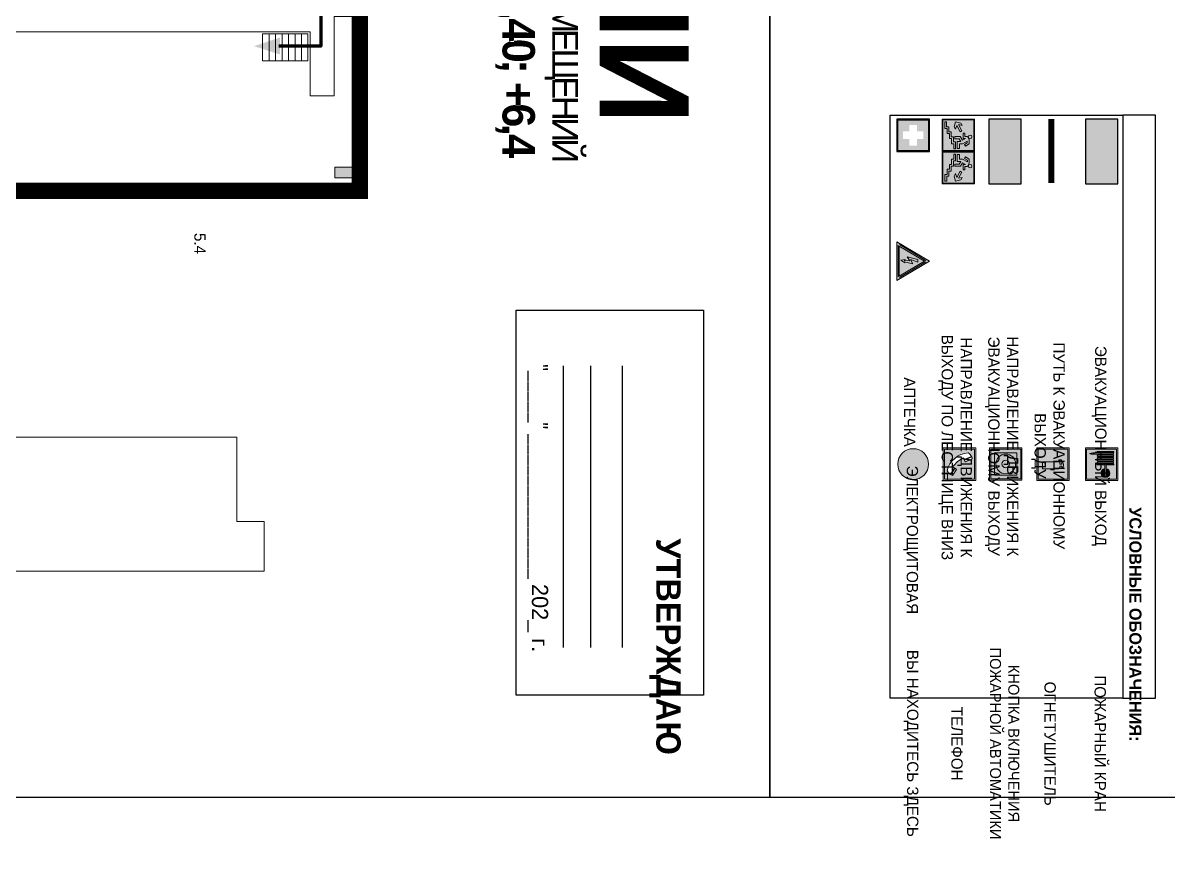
# Model space of a CAD drawing. Header units: millimetres. Extents: x 13810 to 67229, y 12374 to 21950.
# Drawn here: x 31032.9 to 31315.5, y 14535.9 to 14741 of the extents above; entities that cross this region are included whole.
import ezdxf

# ---------------------------------------------------------------- set-up
doc = ezdxf.new("R2010")
doc.units = ezdxf.units.MM
doc.layers.add('План_Штампы', color=7, linetype='Continuous')
doc.styles.add('обычный', font='arial.ttf')

# ---------------------------------------------------------------- blocks, each defined once
blk = doc.blocks.new('A$C3E6D3DDE')
at = {"lineweight": 5}
h = blk.add_hatch(color=40, dxfattribs=at)
h.paths.add_polyline_path([(24.1, 1.45), (16.46, -11.35), (31.74, -11.35)])
h.paths.add_polyline_path([(24.09, -0.46), (30.03, -10.41), (18.14, -10.41)], flags=16)
h.paths.add_polyline_path([(24.54, -3.08), (23.41, -6.02), (25.13, -5.01), (24.33, -8.5), (24.82, -8.27), (23.79, -9.86), (23.4, -8.04), (23.8, -8.43), (24.04, -6.29), (22.39, -7.25), (23.44, -3.08)], flags=0)
h = blk.add_hatch(color=256, dxfattribs=at)
h.paths.add_polyline_path([(24.37, 0.03, 0.567511), (23.82, 0.03), (17.59, -10.4, 0.582454), (17.86, -10.88), (30.32, -10.88, 0.582149), (30.6, -10.4)])
h.paths.add_polyline_path([(24.09, -0.46), (18.14, -10.41), (30.03, -10.41)], flags=16)
h.paths.add_polyline_path([(24.54, -3.08), (23.41, -6.02), (25.13, -5.01), (24.33, -8.5), (24.82, -8.27), (23.79, -9.86), (23.4, -8.04), (23.8, -8.43), (24.04, -6.29), (22.39, -7.25), (23.44, -3.08)], flags=0)
h = blk.add_hatch(color=40, dxfattribs=at)
h.paths.add_polyline_path([(24.09, -0.46), (18.14, -10.41), (30.03, -10.41)])
h.paths.add_polyline_path([(24.82, -8.27), (23.79, -9.86), (23.4, -8.04), (23.8, -8.43), (24.04, -6.29), (22.39, -7.25), (23.44, -3.08), (24.54, -3.08), (23.41, -6.02), (25.13, -5.01), (24.33, -8.5)], flags=16)
at = {"color": 40, "lineweight": 5}
for p, q in [((16.46, -11.35), (24.1, 1.45)), ((24.1, 1.45), (31.74, -11.35))]:
    blk.add_line(p, q, dxfattribs=at)
at = {"lineweight": 5}
for p, q in [((17.59, -10.4), (23.82, 0.03)), ((24.37, 0.03), (30.6, -10.4)), ((18.14, -10.41), (24.09, -0.46)), ((23.44, -3.08), (22.39, -7.25)), ((23.41, -6.02), (24.54, -3.08)), ((24.54, -3.08), (23.44, -3.08)), ((24.09, -0.46), (30.03, -10.41)), ((22.39, -7.25), (24.04, -6.29)), ((23.8, -8.43), (23.4, -8.04)), ((23.4, -8.04), (23.79, -9.86)), ((25.13, -5.01), (23.41, -6.02)), ((23.79, -9.86), (24.82, -8.27)), ((24.04, -6.29), (23.8, -8.43)), ((24.33, -8.5), (25.13, -5.01)), ((24.82, -8.27), (24.33, -8.5)), ((17.86, -10.88), (30.32, -10.88)), ((18.14, -10.41), (30.03, -10.41))]:
    blk.add_line(p, q, dxfattribs=at)
at = {"color": 50, "lineweight": 5}
blk.add_line((31.74, -11.35), (16.46, -11.35), dxfattribs=at)
blk = doc.blocks.new('A$C7B4425F7')
at = {"true_color": 0xffffff}
blk.add_hatch(color=7, dxfattribs=at).paths.add_polyline_path([(0, 0), (-16, 0), (-16, -8), (0, -8)])
h = blk.add_hatch(color=126)
h.paths.add_polyline_path([(-0.2, -0.2), (-15.8, -0.2), (-15.8, -7.8), (-0.2, -7.8)])
h.paths.add_polyline_path([(-11.76, -2.03), (-11.76, -3.66), (-11.17, -3.66, -0.568275), (-11.17, -6.18), (-12.58, -6.18), (-12.58, -2.03)], flags=16)
h.paths.add_polyline_path([(-13.33, -4.12, -0.495768), (-13.59, -6.18), (-15.03, -6.18), (-15.03, -2.03), (-13.59, -2.03, -0.487973)], flags=16)
h.paths.add_polyline_path([(-10.25, -2.03), (-9.48, -2.03), (-9.48, -6.18), (-10.25, -6.18)], flags=16)
h.paths.add_polyline_path([(-13.84, -3.69), (-14.24, -3.69), (-14.24, -3.03), (-13.9, -3.03, -0.692621)], flags=0)
h.paths.add_polyline_path([(-9.15, -2.03), (-8.4, -2.03), (-8.04, -3.07), (-7.68, -2.03), (-6.93, -2.03), (-7.64, -4.1), (-6.93, -6.18), (-7.68, -6.18), (-8.04, -5.14), (-8.4, -6.18), (-9.15, -6.18), (-8.44, -4.1)], flags=16)
h.paths.add_polyline_path([(-11.76, -4.46), (-11.42, -4.46, -0.692621), (-11.36, -5.12), (-11.76, -5.12)], flags=0)
h.paths.add_polyline_path([(-13.9, -5.2), (-14.24, -5.2), (-14.24, -4.55), (-13.84, -4.55, -0.708038)], flags=0)
edge = h.paths.add_edge_path(flags=16)
edge.add_ellipse((-5.51, -4.08), major_axis=(0, 2.05), ratio=0.586184, start_angle=0, end_angle=360)
edge = h.paths.add_edge_path(flags=0)
edge.add_ellipse((-5.51, -4.08), major_axis=(0, 1.14), ratio=0.454828, start_angle=0, end_angle=360)
h.paths.add_polyline_path([(-4.13, -4.96, 0.377264), (-3.48, -4.52, 0.0555), (-3.16, -2.03), (-1.66, -2.03), (-1.66, -4.96), (-0.96, -4.96), (-0.96, -7.01), (-1.75, -7.01), (-1.75, -6.18), (-3.3, -6.18), (-3.3, -7.02), (-4.13, -7.02)], flags=16)
h.paths.add_polyline_path([(-2.73, -2.91), (-2.28, -2.91), (-2.28, -4.96), (-3.05, -4.96, 0.079136)], flags=0)
at = {"color": 126}
blk.add_lwpolyline([(-16, -8), (0, -8), (0, 0), (-16, 0)], close=True, dxfattribs=at)
blk = doc.blocks.new('A$C37112FD5')
at = {"true_color": 0xf5f5ff}
h = blk.add_hatch(color=7, dxfattribs=at)
h.dxf.hatch_style = 1
h.paths.add_polyline_path([(12.8, -7.4), (0, -7.4), (0, -20.2), (12.8, -20.2)])
h.paths.add_polyline_path([(12.29, -7.91), (12.29, -19.69), (0.51, -19.69), (0.51, -7.91)], flags=16)
h.paths.add_polyline_path([(4.98, -9.04, -0.42597), (5.17, -9.22), (5.17, -12.25), (5.17, -15.29, -0.432244), (4.98, -15.47), (4.83, -15.47, -0.42597), (4.64, -15.29), (4.64, -12.25), (4.64, -9.22, -0.432244), (4.83, -9.04)], flags=0)
h.paths.add_polyline_path([(4.28, -9.22), (4.28, -12.25), (4.28, -15.29, -0.432244), (4.09, -15.47), (3.94, -15.47, -0.42597), (3.75, -15.29), (3.75, -12.25), (3.75, -9.22, -0.432244), (3.94, -9.04), (4.09, -9.04, -0.42597)], flags=0)
h.paths.add_polyline_path([(5.72, -9.04), (5.87, -9.04, -0.42597), (6.06, -9.22), (6.06, -12.25), (6.06, -15.29, -0.432244), (5.87, -15.47), (5.72, -15.47, -0.42597), (5.53, -15.29), (5.53, -12.25), (5.53, -9.22, -0.432244)], flags=0)
h.paths.add_polyline_path([(6.42, -8.9), (6.5, -8.9, -0.42597), (6.69, -9.08), (6.69, -12.03), (8.21, -12.03, -15.824349), (8.21, -12.47), (6.69, -12.47), (6.69, -15.42, -0.432244), (6.5, -15.6), (6.42, -15.6)], flags=0)
h.paths.add_polyline_path([(3.39, -9.22), (3.39, -12.25), (3.39, -15.29, -0.432244), (3.2, -15.47), (3.05, -15.47, -0.42597), (2.85, -15.29), (2.85, -12.25), (2.85, -9.22, -0.432244), (3.05, -9.04), (3.2, -9.04, -0.42597)], flags=0)
h.paths.add_polyline_path([(2.5, -9.22), (2.5, -16.71), (1.96, -16.71), (1.96, -9.22, -0.432244), (2.15, -9.04), (2.31, -9.04, -0.42597)], flags=0)
h.paths.add_polyline_path([(1.61, -8.9), (1.61, -15.6), (1.57, -15.6, -0.42597), (1.37, -15.42), (1.37, -12.03), (1.37, -9.09, -0.432244), (1.57, -8.9)], flags=0)
h.paths.add_polyline_path([(9.76, -10.81), (9.76, -12.03), (8.49, -12.03, -0.336371)], flags=0)
h.paths.add_polyline_path([(8.49, -12.47), (9.76, -12.47), (9.76, -13.7, -0.336371)], flags=0)
h.paths.add_polyline_path([(10.11, -10.81, -0.336371), (11.38, -12.03), (10.11, -12.03)], flags=0)
h.paths.add_polyline_path([(10.11, -12.47), (11.38, -12.47, -0.336371), (10.11, -13.7)], flags=0)
h.paths.add_polyline_path([(2.5, -16.84), (2.5, -17.05), (1.97, -17.05), (1.97, -16.84)], flags=0)
h.paths.add_polyline_path([(2.5, -17.24, -0.033778), (2.24, -18.6, -0.033778), (1.97, -17.24)], flags=0)
h = blk.add_hatch(color=242)
h.dxf.hatch_style = 1
h.paths.add_polyline_path([(12.29, -7.91), (0.51, -7.91), (0.51, -19.69), (12.29, -19.69)])
h.paths.add_polyline_path([(6.42, -15.6), (6.42, -8.9), (6.5, -8.9, -0.42597), (6.69, -9.08), (6.69, -12.03), (8.21, -12.03, -15.824349), (8.21, -12.47), (6.69, -12.47), (6.69, -15.42, -0.432244), (6.5, -15.6)], flags=16)
h.paths.add_polyline_path([(5.87, -15.47), (5.72, -15.47, -0.42597), (5.53, -15.29), (5.53, -12.25), (5.53, -9.22, -0.432244), (5.72, -9.04), (5.87, -9.04, -0.42597), (6.06, -9.22), (6.06, -12.25), (6.06, -15.29, -0.432244)], flags=16)
h.paths.add_polyline_path([(4.98, -15.47), (4.83, -15.47, -0.42597), (4.64, -15.29), (4.64, -12.25), (4.64, -9.22, -0.432244), (4.83, -9.04), (4.98, -9.04, -0.42597), (5.17, -9.22), (5.17, -12.25), (5.17, -15.29, -0.432244)], flags=16)
h.paths.add_polyline_path([(4.09, -15.47), (3.94, -15.47, -0.42597), (3.75, -15.29), (3.75, -12.25), (3.75, -9.22, -0.432244), (3.94, -9.04), (4.09, -9.04, -0.42597), (4.28, -9.22), (4.28, -12.25), (4.28, -15.29, -0.432244)], flags=16)
h.paths.add_polyline_path([(3.2, -15.47), (3.05, -15.47, -0.42597), (2.85, -15.29), (2.85, -12.25), (2.85, -9.22, -0.432244), (3.05, -9.04), (3.2, -9.04, -0.42597), (3.39, -9.22), (3.39, -12.25), (3.39, -15.29, -0.432244)], flags=16)
h.paths.add_polyline_path([(2.5, -17.05), (1.97, -17.05), (1.97, -16.84), (2.5, -16.84)], flags=16)
h.paths.add_polyline_path([(2.5, -17.24, -0.033778), (2.24, -18.6, -0.033778), (1.97, -17.24)], flags=16)
h.paths.add_polyline_path([(2.5, -16.71), (1.96, -16.71), (1.96, -9.22, -0.432244), (2.15, -9.04), (2.31, -9.04, -0.42597), (2.5, -9.22)], flags=16)
h.paths.add_polyline_path([(1.61, -15.6), (1.57, -15.6, -0.42597), (1.37, -15.42), (1.37, -12.03), (1.37, -9.09, -0.432244), (1.57, -8.9), (1.61, -8.9)], flags=16)
h.paths.add_polyline_path([(8.49, -12.47), (9.76, -12.47), (9.76, -13.7, -0.336371)], flags=0)
h.paths.add_polyline_path([(10.11, -13.7), (10.11, -12.47), (11.38, -12.47, -0.336371)], flags=0)
h.paths.add_polyline_path([(8.49, -12.03, -0.336371), (9.76, -10.81), (9.76, -12.03)], flags=0)
h.paths.add_polyline_path([(10.11, -12.03), (10.11, -10.81, -0.336371), (11.38, -12.03)], flags=0)
h = blk.add_hatch(color=7, dxfattribs=at)
h.dxf.hatch_style = 1
h.paths.add_polyline_path([(1.61, -8.9), (1.57, -8.9, 0.432244), (1.37, -9.09), (1.37, -12.03), (1.37, -15.42, 0.42597), (1.57, -15.6), (1.61, -15.6)])
h.paths.add_polyline_path([(2.5, -9.22, 0.42597), (2.31, -9.04), (2.15, -9.04, 0.432244), (1.96, -9.22), (1.96, -16.71), (2.5, -16.71)])
h.paths.add_polyline_path([(2.5, -16.84), (1.97, -16.84), (1.97, -17.05), (2.5, -17.05)])
h.paths.add_polyline_path([(2.5, -17.24), (1.97, -17.24, 0.033778), (2.24, -18.6, 0.033778)])
h.paths.add_polyline_path([(3.39, -12.25), (3.39, -9.22, 0.42597), (3.2, -9.04), (3.05, -9.04, 0.432244), (2.85, -9.22), (2.85, -12.25), (2.85, -15.29, 0.42597), (3.05, -15.47), (3.2, -15.47, 0.432244), (3.39, -15.29)])
h.paths.add_polyline_path([(4.28, -12.25), (4.28, -9.22, 0.42597), (4.09, -9.04), (3.94, -9.04, 0.432244), (3.75, -9.22), (3.75, -12.25), (3.75, -15.29, 0.42597), (3.94, -15.47), (4.09, -15.47, 0.432244), (4.28, -15.29)])
h.paths.add_polyline_path([(5.17, -12.25), (5.17, -9.22, 0.42597), (4.98, -9.04), (4.83, -9.04, 0.432244), (4.64, -9.22), (4.64, -12.25), (4.64, -15.29, 0.42597), (4.83, -15.47), (4.98, -15.47, 0.432244), (5.17, -15.29)])
h.paths.add_polyline_path([(6.06, -12.25), (6.06, -9.22, 0.42597), (5.87, -9.04), (5.72, -9.04, 0.432244), (5.53, -9.22), (5.53, -12.25), (5.53, -15.29, 0.42597), (5.72, -15.47), (5.87, -15.47, 0.432244), (6.06, -15.29)])
h.paths.add_polyline_path([(6.69, -12.47), (8.21, -12.47, 15.824349), (8.21, -12.03), (6.69, -12.03), (6.69, -9.08, 0.42597), (6.5, -8.9), (6.42, -8.9), (6.42, -15.6), (6.5, -15.6, 0.432244), (6.69, -15.42)])
h.paths.add_polyline_path([(8.49, -12.47), (9.76, -12.47), (9.76, -13.7, -0.336371)], flags=16)
h.paths.add_polyline_path([(8.49, -12.03, -0.336371), (9.76, -10.81), (9.76, -12.03)], flags=16)
h.paths.add_polyline_path([(10.11, -12.47), (11.38, -12.47, -0.336371), (10.11, -13.7)], flags=16)
h.paths.add_polyline_path([(10.11, -12.03), (10.11, -10.81, -0.336371), (11.38, -12.03)], flags=16)
h = blk.add_hatch(color=242)
h.dxf.hatch_style = 1
h.paths.add_polyline_path([(9.76, -10.81, 0.336371), (8.49, -12.03), (9.76, -12.03)])
h.paths.add_polyline_path([(10.11, -10.81), (10.11, -12.03), (11.38, -12.03, 0.336371)])
h.paths.add_polyline_path([(11.38, -12.47), (10.11, -12.47), (10.11, -13.7, 0.336371)])
h.paths.add_polyline_path([(9.76, -12.47), (8.49, -12.47, 0.336371), (9.76, -13.7)])
at = {"color": 242, "lineweight": 5}
for p, q in [((0, -20.2), (0, -7.4)), ((0, -7.4), (12.8, -7.4)), ((1.57, -8.9), (1.61, -8.9)), ((1.61, -8.9), (1.61, -15.6)), ((2.15, -9.04), (2.31, -9.04)), ((3.05, -9.04), (3.2, -9.04)), ((3.94, -9.04), (4.09, -9.04)), ((4.83, -9.04), (4.98, -9.04)), ((5.72, -9.04), (5.87, -9.04)), ((6.42, -8.9), (6.42, -15.6)), ((6.5, -8.9), (6.42, -8.9)), ((12.8, -20.2), (12.8, -7.4)), ((1.37, -12.03), (1.37, -9.08)), ((1.37, -12.03), (1.37, -15.42)), ((1.96, -16.71), (1.96, -9.22)), ((2.5, -16.71), (2.5, -9.22)), ((2.85, -12.25), (2.85, -9.22)), ((2.85, -12.25), (2.85, -15.29)), ((3.39, -12.25), (3.39, -9.22)), ((3.39, -12.25), (3.39, -15.29)), ((3.75, -12.25), (3.75, -9.22)), ((3.75, -12.25), (3.75, -15.29)), ((4.28, -12.25), (4.28, -9.22)), ((4.28, -12.25), (4.28, -15.29)), ((4.64, -12.25), (4.64, -9.22)), ((4.64, -12.25), (4.64, -15.29)), ((5.17, -12.25), (5.17, -9.22)), ((5.17, -12.25), (5.17, -15.29)), ((5.53, -12.25), (5.53, -9.22)), ((5.53, -12.25), (5.53, -15.29)), ((6.06, -12.25), (6.06, -9.22)), ((6.06, -12.25), (6.06, -15.29)), ((6.69, -12.03), (6.69, -9.08)), ((8.21, -12.03), (6.69, -12.03)), ((8.21, -12.47), (6.69, -12.47)), ((6.69, -12.47), (6.69, -15.42)), ((9.76, -12.03), (8.49, -12.03)), ((9.76, -12.47), (8.49, -12.47)), ((9.76, -10.81), (9.76, -12.03)), ((9.76, -12.47), (9.76, -13.7)), ((10.11, -10.81), (10.11, -12.03)), ((11.38, -12.03), (10.11, -12.03)), ((11.38, -12.47), (10.11, -12.47)), ((10.11, -12.47), (10.11, -13.7)), ((1.57, -15.6), (1.61, -15.6)), ((1.96, -16.71), (2.5, -16.71)), ((1.97, -16.84), (2.5, -16.84)), ((1.97, -17.05), (1.97, -16.84)), ((2.5, -17.05), (1.97, -17.05)), ((1.97, -17.24), (2.5, -17.24)), ((2.5, -16.84), (2.5, -17.05)), ((3.05, -15.47), (3.2, -15.47)), ((3.94, -15.47), (4.09, -15.47)), ((4.83, -15.47), (4.98, -15.47)), ((5.72, -15.47), (5.87, -15.47)), ((6.42, -15.6), (6.5, -15.6)), ((0, -20.2), (12.8, -20.2))]:
    blk.add_line(p, q, dxfattribs=at)
blk.add_lwpolyline([(0.51, -7.91), (12.29, -7.91), (12.29, -19.69), (0.51, -19.69)], close=True, dxfattribs=at)
for centre, radius, start, end in [((1.56, -9.09), 0.182, 87.1027, 180.6071), ((2.15, -9.22), 0.182, 87.1027, 180.6071), ((2.32, -9.22), 0.182, 359.3929, 92.8973), ((3.04, -9.22), 0.182, 87.1027, 180.6071), ((3.21, -9.22), 0.182, 359.3929, 92.8973), ((3.93, -9.22), 0.182, 87.1027, 180.6071), ((4.1, -9.22), 0.182, 359.3929, 92.8973), ((4.82, -9.22), 0.182, 87.1027, 180.6071), ((4.99, -9.22), 0.182, 359.3929, 92.8973), ((5.71, -9.22), 0.182, 87.1027, 180.6071), ((5.88, -9.22), 0.182, 359.3929, 92.8973), ((6.51, -9.09), 0.182, 359.3929, 92.8973), ((9.93, -12.25), 1.74, 187.2319, 172.7681), ((9.93, -12.25), 1.46, 96.9927, 171.3585), ((9.93, -12.25), 1.46, 188.6415, 263.0073), ((9.93, -12.25), 1.46, 8.6415, 83.0073), ((9.93, -12.25), 1.46, 276.9927, 351.3585), ((1.56, -15.42), 0.182, 179.3929, 272.8973), ((12.17, -15.98), 10.27, 187.041, 194.7793), ((-7.7, -15.98), 10.27, 345.2207, 352.959), ((3.04, -15.29), 0.182, 179.3929, 272.8973), ((3.21, -15.29), 0.182, 267.1027, 0.6071), ((3.93, -15.29), 0.182, 179.3929, 272.8973), ((4.1, -15.29), 0.182, 267.1027, 0.6071), ((4.82, -15.29), 0.182, 179.3929, 272.8973), ((4.99, -15.29), 0.182, 267.1027, 0.6071), ((5.71, -15.29), 0.182, 179.3929, 272.8973), ((5.88, -15.29), 0.182, 267.1027, 0.6071), ((6.51, -15.42), 0.182, 267.1027, 0.6071)]:
    blk.add_arc(centre, radius, start, end, dxfattribs=at)
blk = doc.blocks.new('A$C18900ED3')
h = blk.add_hatch(color=126)
h.paths.add_polyline_path([(-0.18, -0.18), (-7.02, -0.18), (-7.02, -7.02), (-0.18, -7.02)])
h.paths.add_polyline_path([(-5.89, -4.46), (-5.89, -2.77), (-4.46, -2.77), (-4.46, -1.31), (-2.77, -1.31), (-2.77, -2.77), (-1.33, -2.77), (-1.33, -4.46), (-2.77, -4.46), (-2.77, -5.89), (-4.46, -5.89), (-4.46, -4.46)], flags=16)
at = {"color": 126}
for p, q in [((-7.2, 0), (-7.2, -7.2)), ((0, 0), (-7.2, 0)), ((0, -7.2), (0, 0)), ((-7.02, -7.02), (-7.02, -0.18)), ((-7.02, -0.18), (-0.18, -0.18)), ((-0.18, -0.18), (-0.18, -7.02)), ((-7.2, -7.2), (0, -7.2)), ((-0.18, -7.02), (-7.02, -7.02))]:
    blk.add_line(p, q, dxfattribs=at)
blk = doc.blocks.new('A$C7B8C2D5B')
at = {"lineweight": 0}
h = blk.add_hatch(color=5, dxfattribs=at)
h.dxf.hatch_style = 1
h.paths.add_polyline_path([(1.4, -3.02, 1), (-2.11, -3.02, 1)])
at = {"color": 5, "lineweight": 0}
blk.add_circle((-0.36, -3.02), 1.75, dxfattribs=at)
blk = doc.blocks.new('A$C456E1F9C')
at = {"lineweight": 5}
h = blk.add_hatch(color=242, dxfattribs=at)
h.paths.add_polyline_path([(0.51, -1.47), (0.51, -13.26), (12.29, -13.26), (12.29, -1.47)])
h.paths.add_polyline_path([(5.42, -4.95, -0.254479), (4.78, -5.4), (3.52, -2.53, -0.209735), (4.23, -2.4)], flags=16)
h.paths.add_polyline_path([(8.53, -8.6), (10.87, -10.17), (10.54, -10.76), (8.03, -9.13, -0.192251)], flags=16)
h.paths.add_polyline_path([(4.61, -5.49, 0.005518), (3.87, -5.72, 0.128647), (7.49, -10.01, 0.00809), (7.83, -9.33), (10.47, -10.97, -0.16736), (8.99, -12.25, -0.327862), (1.95, -3.95, -0.166952), (3.36, -2.62)], flags=16)
at = {"color": 242, "lineweight": 5}
for p, q in [((0, -13.77), (0, -0.97)), ((12.8, -0.97), (0, -0.97)), ((4.61, -5.49), (3.36, -2.62)), ((3.52, -2.53), (4.78, -5.4)), ((4.23, -2.4), (5.42, -4.95)), ((12.8, -13.77), (12.8, -0.97)), ((10.81, -10.12), (8.53, -8.6)), ((7.83, -9.33), (10.47, -10.97)), ((8.03, -9.13), (10.54, -10.76)), ((10.54, -10.76), (10.8, -10.3)), ((10.8, -10.3), (10.81, -10.12)), ((0, -13.77), (12.8, -13.77))]:
    blk.add_line(p, q, dxfattribs=at)
blk.add_lwpolyline([(0.51, -1.47), (12.29, -1.47), (12.29, -13.26), (0.51, -13.26)], close=True, dxfattribs=at)
for centre, radius, start, end in [((4.59, -5.34), 2.99, 114.2845, 152.1974), ((11.12, -3.31), 9.19, 183.9915, 256.6009), ((4.02, -3.27), 0.891, 76.3284, 123.7092), ((14.98, -39.1), 35.17, 107.1487, 108.4135), ((13.86, -0.94), 11.08, 205.5536, 234.8762), ((4.68, -4.59), 0.824, 276.9621, 334.0723), ((8.94, -9.5), 0.989, 114.4092, 157.9388), ((-13.31, 0.8), 23.44, 332.5487, 334.4027), ((7.87, -9.46), 3, 291.9291, 329.9329)]:
    blk.add_arc(centre, radius, start, end, dxfattribs=at)
blk = doc.blocks.new('вниз 3')
at = {"lineweight": 0, "true_color": 0xffffff}
h = blk.add_hatch(color=7, dxfattribs=at)
h.dxf.hatch_style = 1
h.paths.add_polyline_path([(40997.5, -4475.69), (40997.25, -4475.28), (40995.76, -4476.15), (40995.97, -4475.23), (40995.39, -4475.56), (40995.05, -4476.83), (40996.33, -4477.17), (40996.91, -4476.83), (40996, -4476.55)], flags=0)
h.paths.add_polyline_path([(40999.81, -4473.95), (41000.22, -4473.95), (41000.64, -4474.67), (41001.03, -4474.43), (41000.46, -4473.49), (41000.42, -4473.49), (40999.43, -4473.49), (40998.68, -4473.92), (40998.68, -4474.57), (40997.88, -4474.57), (40997.88, -4475), (40999.14, -4475), (40999.14, -4474.43), (40999.14, -4474.38), (40999.59, -4475.15), (40998.72, -4475.67), (40998.72, -4477.06), (40999.24, -4477.06), (40999.24, -4475.96), (40999.95, -4475.56), (40999.95, -4476.43), (41001.61, -4476.43), (41001.61, -4475.88), (41000.47, -4475.88), (41000.47, -4475.12)], flags=0)
h.paths.add_polyline_path([(40999.2, -4473.24, 1), (40998.35, -4473.24, 1)], flags=0)
h.paths.add_polyline_path([(41000.46, -4477.26), (41001.69, -4477.26), (41001.69, -4476.84), (41000.03, -4476.84), (41000.03, -4477.39), (40998.78, -4477.39), (40998.78, -4477.95), (40997.53, -4477.95), (40997.53, -4478.5), (40996.29, -4478.5), (40996.29, -4479.06), (40995.05, -4479.06), (40995.05, -4479.48), (40995.29, -4479.48), (40996.72, -4479.48), (40996.72, -4478.92), (40997.97, -4478.92), (40997.97, -4478.36), (40999.2, -4478.36), (40999.2, -4477.81), (41000.46, -4477.81)], flags=0)
h.paths.add_polyline_path([(41002.37, -4472.17), (40994.37, -4472.17), (40994.37, -4480.17), (41002.37, -4480.17)])
h.paths.add_polyline_path([(41002.16, -4479.96), (40994.57, -4479.96), (40994.57, -4472.37), (41002.16, -4472.37)], flags=16)
h.paths.add_polyline_path([(41001.61, -4475.88), (41001.61, -4476.43), (40999.95, -4476.43), (40999.95, -4475.56), (40999.24, -4475.96), (40999.24, -4477.06), (40998.72, -4477.06), (40998.72, -4475.67), (40999.59, -4475.15), (40999.14, -4474.38), (40999.14, -4474.43), (40999.14, -4475), (40997.88, -4475), (40997.88, -4474.57), (40998.68, -4474.57), (40998.68, -4473.92), (40999.43, -4473.49), (41000.42, -4473.49), (41000.46, -4473.49), (41001.03, -4474.43), (41000.64, -4474.67), (41000.22, -4473.95), (40999.81, -4473.95), (41000.47, -4475.12), (41000.47, -4475.88)], flags=0)
h.paths.add_polyline_path([(41001.69, -4476.84), (41001.69, -4477.26), (41000.46, -4477.26), (41000.46, -4477.81), (40999.2, -4477.81), (40999.2, -4478.36), (40997.97, -4478.36), (40997.97, -4478.92), (40996.72, -4478.92), (40996.72, -4479.48), (40995.05, -4479.48), (40995.05, -4479.06), (40996.29, -4479.06), (40996.29, -4478.5), (40997.53, -4478.5), (40997.53, -4477.95), (40998.78, -4477.95), (40998.78, -4477.39), (41000.03, -4477.39), (41000.03, -4476.84)], flags=0)
h.paths.add_polyline_path([(40998.35, -4473.24, -1), (40999.2, -4473.24, -1)], flags=0)
h.paths.add_polyline_path([(40997.5, -4475.69), (40996, -4476.55), (40996.91, -4476.83), (40996.33, -4477.17), (40995.05, -4476.83), (40995.39, -4475.56), (40995.97, -4475.23), (40995.76, -4476.15), (40997.25, -4475.28)], flags=0)
at = {"lineweight": 0}
h = blk.add_hatch(color=126, dxfattribs=at)
h.dxf.hatch_style = 1
h.paths.add_polyline_path([(41002.16, -4472.37), (40994.57, -4472.37), (40994.57, -4479.96), (41002.16, -4479.96)])
h.paths.add_polyline_path([(40995.97, -4475.23), (40995.76, -4476.15), (40997.25, -4475.28), (40997.5, -4475.69), (40996, -4476.55), (40996.91, -4476.83), (40996.33, -4477.17), (40995.05, -4476.83), (40995.39, -4475.56)], flags=16)
h.paths.add_polyline_path([(40997.88, -4474.57), (40998.68, -4474.57), (40998.68, -4473.92), (40999.43, -4473.49), (41000.42, -4473.49), (41000.46, -4473.49), (41001.03, -4474.43), (41000.64, -4474.67), (41000.22, -4473.95), (40999.81, -4473.95), (41000.47, -4475.12), (41000.47, -4475.88), (41001.61, -4475.88), (41001.61, -4476.43), (40999.95, -4476.43), (40999.95, -4475.56), (40999.24, -4475.96), (40999.24, -4477.06), (40998.72, -4477.06), (40998.72, -4475.67), (40999.59, -4475.15), (40999.14, -4474.38), (40999.14, -4474.43), (40999.14, -4475), (40997.88, -4475)], flags=16)
h.paths.add_polyline_path([(40998.35, -4473.24, -1), (40999.2, -4473.24, -1)], flags=16)
h.paths.add_polyline_path([(40997.53, -4477.95), (40998.78, -4477.95), (40998.78, -4477.39), (41000.03, -4477.39), (41000.03, -4476.84), (41001.69, -4476.84), (41001.69, -4477.26), (41000.46, -4477.26), (41000.46, -4477.81), (40999.2, -4477.81), (40999.2, -4478.36), (40997.97, -4478.36), (40997.97, -4478.92), (40996.72, -4478.92), (40996.72, -4479.48), (40995.05, -4479.48), (40995.05, -4479.06), (40996.29, -4479.06), (40996.29, -4478.5), (40997.53, -4478.5)], flags=16)
at = {"lineweight": 0, "true_color": 0xffffff}
h = blk.add_hatch(color=7, dxfattribs=at)
h.dxf.hatch_style = 1
h.paths.add_polyline_path([(40999.2, -4473.24, 1), (40998.35, -4473.24, 1)])
h.paths.add_polyline_path([(40999.81, -4473.95), (41000.22, -4473.95), (41000.64, -4474.67), (41001.03, -4474.43), (41000.46, -4473.49), (41000.42, -4473.49), (40999.43, -4473.49), (40998.68, -4473.92), (40998.68, -4474.57), (40997.88, -4474.57), (40997.88, -4475), (40999.14, -4475), (40999.14, -4474.43), (40999.14, -4474.38), (40999.59, -4475.15), (40998.72, -4475.67), (40998.72, -4477.06), (40999.24, -4477.06), (40999.24, -4475.96), (40999.95, -4475.56), (40999.95, -4476.43), (41001.61, -4476.43), (41001.61, -4475.88), (41000.47, -4475.88), (41000.47, -4475.12)])
h.paths.add_polyline_path([(40999.2, -4477.81), (41000.46, -4477.81), (41000.46, -4477.26), (41001.69, -4477.26), (41001.69, -4476.84), (41000.03, -4476.84), (41000.03, -4477.39), (40998.78, -4477.39), (40998.78, -4477.95), (40997.53, -4477.95), (40997.53, -4478.5), (40996.29, -4478.5), (40996.29, -4479.06), (40995.05, -4479.06), (40995.05, -4479.48), (40995.29, -4479.48), (40996.72, -4479.48), (40996.72, -4478.92), (40997.97, -4478.92), (40997.97, -4478.36), (40999.2, -4478.36)])
h.paths.add_polyline_path([(40997.5, -4475.69), (40997.25, -4475.28), (40995.76, -4476.15), (40995.97, -4475.23), (40995.39, -4475.56), (40995.05, -4476.83), (40996.33, -4477.17), (40996.91, -4476.83), (40996, -4476.55)])
at = {"color": 126, "lineweight": 0}
for points in [[(40994.37, -4472.17), (41002.37, -4472.17), (41002.37, -4480.17), (40994.37, -4480.17)], [(40994.57, -4472.37), (41002.16, -4472.37), (41002.16, -4479.96), (40994.57, -4479.96)]]:
    blk.add_lwpolyline(points, close=True, dxfattribs=at)
for points in [[(40995.05, -4476.83), (40995.39, -4475.56), (40995.97, -4475.23), (40995.76, -4476.15), (40997.25, -4475.28), (40997.5, -4475.69), (40996, -4476.55), (40996.91, -4476.83), (40996.33, -4477.17), (40995.05, -4476.83)], [(40999.14, -4474.43), (40999.14, -4475), (40997.88, -4475), (40997.88, -4474.57), (40998.68, -4474.57), (40998.68, -4473.92), (40999.43, -4473.49), (41000.42, -4473.49), (41000.46, -4473.49), (41001.03, -4474.43), (41000.64, -4474.67), (41000.22, -4473.95), (40999.81, -4473.95), (41000.47, -4475.12), (41000.47, -4475.88), (41001.61, -4475.88), (41001.61, -4476.43), (40999.95, -4476.43), (40999.95, -4475.56), (40999.24, -4475.96), (40999.24, -4477.06), (40998.72, -4477.06), (40998.72, -4475.67), (40999.59, -4475.15), (40999.14, -4474.38), (40999.14, -4474.43)], [(40995.29, -4479.48), (40995.05, -4479.48), (40995.05, -4479.06), (40996.29, -4479.06), (40996.29, -4478.5), (40997.53, -4478.5), (40997.53, -4477.95), (40998.78, -4477.95), (40998.78, -4477.39), (41000.03, -4477.39), (41000.03, -4476.84), (41001.69, -4476.84), (41001.69, -4477.26), (41000.46, -4477.26), (41000.46, -4477.81), (40999.2, -4477.81), (40999.2, -4478.36), (40997.97, -4478.36), (40997.97, -4478.92), (40996.72, -4478.92), (40996.72, -4479.48), (40995.05, -4479.48)]]:
    blk.add_lwpolyline(points, dxfattribs=at)
blk.add_circle((40998.77, -4473.24), 0.426, dxfattribs=at)
blk = doc.blocks.new('вниз')
at = {"lineweight": 0, "true_color": 0xffffff}
h = blk.add_hatch(color=7, dxfattribs=at)
h.dxf.hatch_style = 1
h.paths.add_polyline_path([(40994.51, -4472.22), (40986.51, -4472.22), (40986.51, -4480.22), (40994.51, -4480.22)])
h.paths.add_polyline_path([(40994.31, -4472.42), (40994.31, -4480.01), (40986.71, -4480.01), (40986.71, -4472.42)], flags=16)
h.paths.add_polyline_path([(40988.43, -4473.53), (40989.43, -4473.53), (40990.19, -4473.96), (40990.19, -4474.6), (40991, -4474.6), (40991, -4475.06), (40989.73, -4475.06), (40989.73, -4474.46), (40989.3, -4475.18), (40990.17, -4475.7), (40990.17, -4477.11), (40989.63, -4477.11), (40989.63, -4476.01), (40988.94, -4475.59), (40988.94, -4476.46), (40988.94, -4476.46), (40987.47, -4476.46), (40987.26, -4476.46), (40987.26, -4475.92), (40988.4, -4475.92), (40988.4, -4475.2), (40989.1, -4473.99), (40988.66, -4473.99), (40988.24, -4474.7), (40987.86, -4474.47), (40988.41, -4473.56)], flags=0)
h.paths.add_polyline_path([(40990.55, -4473.29, -1), (40989.69, -4473.29, -1)], flags=0)
h.paths.add_polyline_path([(40988.85, -4476.89), (40988.85, -4477.43), (40990.1, -4477.43), (40990.1, -4477.99), (40991.34, -4477.99), (40991.34, -4478.54), (40992.59, -4478.54), (40992.59, -4479.09), (40993.83, -4479.09), (40993.83, -4479.52), (40992.17, -4479.52), (40992.17, -4478.97), (40990.91, -4478.97), (40990.91, -4478.41), (40989.68, -4478.41), (40989.68, -4477.86), (40988.43, -4477.86), (40988.43, -4477.31), (40987.6, -4477.31), (40987.18, -4477.31), (40987.18, -4476.89)], flags=0)
h.paths.add_polyline_path([(40991.61, -4475.33), (40993.12, -4476.2), (40992.9, -4475.27), (40993.48, -4475.6), (40993.83, -4476.88), (40992.56, -4477.22), (40991.97, -4476.88), (40992.9, -4476.61), (40991.38, -4475.74), (40991.58, -4475.39)], flags=0)
h.paths.add_polyline_path([(40990.19, -4473.96), (40989.43, -4473.53), (40988.43, -4473.53), (40988.41, -4473.56), (40987.86, -4474.47), (40988.24, -4474.7), (40988.66, -4473.99), (40989.1, -4473.99), (40988.4, -4475.2), (40988.4, -4475.92), (40987.26, -4475.92), (40987.26, -4476.46), (40987.47, -4476.46), (40988.94, -4476.46), (40988.94, -4476.27), (40988.94, -4475.59), (40989.63, -4476.01), (40989.63, -4477.11), (40990.17, -4477.11), (40990.17, -4475.7), (40989.3, -4475.18), (40989.73, -4474.46), (40989.73, -4475.06), (40991, -4475.06), (40991, -4474.6), (40990.19, -4474.6)], flags=0)
h.paths.add_polyline_path([(40990.55, -4473.29, 1), (40989.69, -4473.29, 1)], flags=0)
h.paths.add_polyline_path([(40991.61, -4475.33), (40991.58, -4475.39), (40991.38, -4475.74), (40992.9, -4476.61), (40991.97, -4476.88), (40992.56, -4477.22), (40993.83, -4476.88), (40993.48, -4475.6), (40992.9, -4475.27), (40993.12, -4476.2)], flags=0)
h.paths.add_polyline_path([(40990.1, -4477.43), (40988.85, -4477.43), (40988.85, -4476.89), (40987.18, -4476.89), (40987.18, -4477.31), (40987.6, -4477.31), (40988.43, -4477.31), (40988.43, -4477.86), (40989.68, -4477.86), (40989.68, -4478.41), (40990.91, -4478.41), (40990.91, -4478.97), (40992.17, -4478.97), (40992.17, -4479.52), (40993.83, -4479.52), (40993.83, -4479.09), (40992.59, -4479.09), (40992.59, -4478.54), (40991.34, -4478.54), (40991.34, -4477.99), (40990.1, -4477.99)], flags=0)
at = {"lineweight": 0}
h = blk.add_hatch(color=126, dxfattribs=at)
h.dxf.hatch_style = 1
h.paths.add_polyline_path([(40994.31, -4472.42), (40986.71, -4472.42), (40986.71, -4480.01), (40994.31, -4480.01)])
h.paths.add_polyline_path([(40988.43, -4473.53), (40989.43, -4473.53), (40990.19, -4473.96), (40990.19, -4474.6), (40991, -4474.6), (40991, -4475.06), (40989.73, -4475.06), (40989.73, -4474.46), (40989.3, -4475.18), (40990.17, -4475.7), (40990.17, -4477.11), (40989.63, -4477.11), (40989.63, -4476.01), (40988.94, -4475.59), (40988.94, -4476.46), (40988.94, -4476.46), (40987.47, -4476.46), (40987.26, -4476.46), (40987.26, -4475.92), (40988.4, -4475.92), (40988.4, -4475.2), (40989.1, -4473.99), (40988.66, -4473.99), (40988.24, -4474.7), (40987.86, -4474.47), (40988.41, -4473.56)], flags=16)
h.paths.add_polyline_path([(40990.55, -4473.29, -1), (40989.69, -4473.29, -1)], flags=16)
h.paths.add_polyline_path([(40988.85, -4476.89), (40988.85, -4477.43), (40990.1, -4477.43), (40990.1, -4477.99), (40991.34, -4477.99), (40991.34, -4478.54), (40992.59, -4478.54), (40992.59, -4479.09), (40993.83, -4479.09), (40993.83, -4479.52), (40992.17, -4479.52), (40992.17, -4478.97), (40990.91, -4478.97), (40990.91, -4478.41), (40989.68, -4478.41), (40989.68, -4477.86), (40988.43, -4477.86), (40988.43, -4477.31), (40987.6, -4477.31), (40987.18, -4477.31), (40987.18, -4476.89)], flags=16)
h.paths.add_polyline_path([(40991.61, -4475.33), (40993.12, -4476.2), (40992.9, -4475.27), (40993.48, -4475.6), (40993.83, -4476.88), (40992.56, -4477.22), (40991.97, -4476.88), (40992.9, -4476.61), (40991.38, -4475.74), (40991.58, -4475.39)], flags=16)
at = {"lineweight": 0, "true_color": 0xffffff}
h = blk.add_hatch(color=7, dxfattribs=at)
h.dxf.hatch_style = 1
h.paths.add_polyline_path([(40989.73, -4474.46), (40989.73, -4475.06), (40991, -4475.06), (40991, -4474.6), (40990.19, -4474.6), (40990.19, -4473.96), (40989.43, -4473.53), (40988.43, -4473.53), (40988.41, -4473.56), (40987.86, -4474.47), (40988.24, -4474.7), (40988.66, -4473.99), (40989.1, -4473.99), (40988.4, -4475.2), (40988.4, -4475.92), (40987.26, -4475.92), (40987.26, -4476.46), (40987.47, -4476.46), (40988.94, -4476.46), (40988.94, -4475.59), (40989.63, -4476.01), (40989.63, -4477.11), (40990.17, -4477.11), (40990.17, -4475.7), (40989.3, -4475.18)])
h.paths.add_polyline_path([(40989.69, -4473.29, 1), (40990.55, -4473.29, 1)])
h.paths.add_polyline_path([(40991.61, -4475.33), (40991.58, -4475.39), (40991.38, -4475.74), (40992.9, -4476.61), (40991.97, -4476.88), (40992.56, -4477.22), (40993.83, -4476.88), (40993.48, -4475.6), (40992.9, -4475.27), (40993.12, -4476.2)])
h.paths.add_polyline_path([(40990.1, -4477.43), (40988.85, -4477.43), (40988.85, -4476.89), (40987.18, -4476.89), (40987.18, -4477.31), (40987.6, -4477.31), (40988.43, -4477.31), (40988.43, -4477.86), (40989.68, -4477.86), (40989.68, -4478.41), (40990.91, -4478.41), (40990.91, -4478.97), (40992.17, -4478.97), (40992.17, -4479.52), (40993.83, -4479.52), (40993.83, -4479.09), (40992.59, -4479.09), (40992.59, -4478.54), (40991.34, -4478.54), (40991.34, -4477.99), (40990.1, -4477.99)])
at = {"color": 126, "lineweight": 0}
for points in [[(40986.51, -4472.22), (40994.51, -4472.22), (40994.51, -4480.22), (40986.51, -4480.22)], [(40986.71, -4472.42), (40994.31, -4472.42), (40994.31, -4480.01), (40986.71, -4480.01)]]:
    blk.add_lwpolyline(points, close=True, dxfattribs=at)
for points in [[(40987.47, -4476.46), (40987.26, -4476.46), (40987.26, -4475.92), (40988.4, -4475.92), (40988.4, -4475.2), (40989.1, -4473.99), (40988.66, -4473.99), (40988.24, -4474.7), (40987.86, -4474.47), (40988.41, -4473.56), (40988.43, -4473.53), (40989.43, -4473.53), (40990.19, -4473.96), (40990.19, -4474.6), (40991, -4474.6), (40991, -4475.06), (40989.73, -4475.06), (40989.73, -4474.46), (40989.3, -4475.18), (40990.17, -4475.7), (40990.17, -4477.11), (40989.63, -4477.11), (40989.63, -4476.01), (40988.94, -4475.59), (40988.94, -4476.46)], [(40991.58, -4475.39), (40991.38, -4475.74), (40992.9, -4476.61), (40991.97, -4476.88), (40992.56, -4477.22), (40993.83, -4476.88), (40993.48, -4475.6), (40992.9, -4475.27), (40993.12, -4476.2), (40991.61, -4475.33), (40991.58, -4475.39)], [(40987.6, -4477.31), (40987.18, -4477.31), (40987.18, -4476.89), (40988.85, -4476.89), (40988.85, -4477.43), (40990.1, -4477.43), (40990.1, -4477.99), (40991.34, -4477.99), (40991.34, -4478.54), (40992.59, -4478.54), (40992.59, -4479.09), (40993.83, -4479.09), (40993.83, -4479.52), (40992.17, -4479.52), (40992.17, -4478.97), (40990.91, -4478.97), (40990.91, -4478.41), (40989.68, -4478.41), (40989.68, -4477.86), (40988.43, -4477.86), (40988.43, -4477.31), (40987.6, -4477.31)], [(40987.47, -4476.46), (40988.94, -4476.46), (40988.94, -4476.27)]]:
    blk.add_lwpolyline(points, dxfattribs=at)
blk.add_circle((40990.12, -4473.29), 0.432, dxfattribs=at)
blk = doc.blocks.new('A$C54414219')
at = {"true_color": 0xffffff}
h = blk.add_hatch(color=7, dxfattribs=at)
h.paths.add_polyline_path([(2.39, -9.45), (2.39, -18.3), (11.23, -18.3), (11.23, -9.45)], flags=0)
h.paths.add_polyline_path([(10.71, -13.87, -1), (2.92, -13.87, -1)], flags=0)
h.paths.add_polyline_path([(8.3, -13.87, -1), (5.33, -13.87, -1)], flags=0)
h.paths.add_polyline_path([(0.41, -7.47), (0.41, -20.27), (13.21, -20.27), (13.21, -7.47)])
h.paths.add_polyline_path([(0.92, -19.77), (12.71, -19.77), (12.71, -7.98), (0.92, -7.98)], flags=16)
h.paths.add_polyline_path([(11.23, -9.45), (11.23, -18.3), (2.39, -18.3), (2.39, -9.45)], flags=0)
at = {"lineweight": 5}
h = blk.add_hatch(color=242, dxfattribs=at)
h.paths.add_polyline_path([(12.71, -7.98), (0.92, -7.98), (0.92, -19.77), (12.71, -19.77)])
h.paths.add_polyline_path([(11.23, -18.3), (2.39, -18.3), (2.39, -9.45), (11.23, -9.45)], flags=16)
h.paths.add_polyline_path([(10.71, -13.87, -1), (2.92, -13.87, -1)], flags=0)
h.paths.add_polyline_path([(8.3, -13.87, -1), (5.33, -13.87, -1)], flags=0)
at = {"true_color": 0xffffff}
h = blk.add_hatch(color=7, dxfattribs=at)
h.paths.add_polyline_path([(2.39, -9.45), (2.39, -18.3), (11.23, -18.3), (11.23, -9.45)])
h.paths.add_polyline_path([(10.71, -13.87, -1), (2.92, -13.87, -1)], flags=16)
h.paths.add_polyline_path([(8.3, -13.87, -1), (5.33, -13.87, -1)], flags=0)
at = {"lineweight": 5}
h = blk.add_hatch(color=242, dxfattribs=at)
h.paths.add_polyline_path([(2.92, -13.87, 1), (10.71, -13.87, 1)])
h.paths.add_polyline_path([(8.3, -13.87, -1), (5.33, -13.87, -1)], flags=16)
at = {"color": 242, "lineweight": 5}
for p, q in [((0.41, -20.27), (0.41, -7.47)), ((0.41, -7.47), (13.21, -7.47)), ((0.41, -7.47), (13.21, -7.47)), ((13.21, -20.27), (13.21, -7.47)), ((0.41, -20.27), (13.21, -20.27))]:
    blk.add_line(p, q, dxfattribs=at)
for points in [[(0.92, -7.98), (12.71, -7.98), (12.71, -19.77), (0.92, -19.77)], [(2.39, -9.45), (11.23, -9.45), (11.23, -18.3), (2.39, -18.3)]]:
    blk.add_lwpolyline(points, close=True, dxfattribs=at)
for radius in [3.89, 1.49]:
    blk.add_circle((6.81, -13.87), radius, dxfattribs=at)
blk = doc.blocks.new('A$C32E8229D')
at = {"true_color": 0xffffff}
blk.add_hatch(color=7, dxfattribs=at).paths.add_polyline_path([(0, 0), (0, -8), (16, -8), (16, 0)])
h = blk.add_hatch(color=126)
h.paths.add_polyline_path([(0.2, -0.2), (15.8, -0.2), (15.8, -7.8), (0.2, -7.8)])
h.paths.add_polyline_path([(13.49, -2.05), (12.08, -2.05), (11.37, -2.63, 0.162397), (11.29, -2.84), (11.29, -3.63), (10.35, -3.63), (10.35, -4.05), (11.68, -4.05), (11.68, -3.48), (12.26, -4.28), (11.29, -5.1), (11.29, -6.78), (11.85, -6.78), (11.85, -5.44), (12.8, -4.64), (12.8, -5.94), (14.46, -5.94), (14.46, -5.39), (13.45, -5.39), (13.45, -3.97), (12.46, -2.59), (13.15, -2.59), (13.69, -3.34), (14.18, -3)], flags=16)
h.paths.add_polyline_path([(10.74, -1.82, 1), (11.8, -1.82, 1)], flags=16)
h.paths.add_polyline_path([(9.39, -3.59), (5.99, -3.59), (6.56, -3.03), (5.91, -3.03), (5.1, -3.83), (5.91, -4.64), (6.56, -4.64), (5.99, -4.09), (9.39, -4.09)], flags=16)
h.paths.add_polyline_path([(4.29, -1.08), (1.72, -1.08), (1.72, -6.6), (4.29, -6.6)], flags=16)
at = {"color": 126}
blk.add_lwpolyline([(16, -8), (0, -8), (0, 0), (16, 0)], close=True, dxfattribs=at)
blk = doc.blocks.new('A$C3AD82952')
at = {"true_color": 0xf5f5ff}
h = blk.add_hatch(color=7, dxfattribs=at)
h.dxf.hatch_style = 1
h.paths.add_polyline_path([(8.21, 8.73, 0.414214), (7.89, 9.05), (7.22, 9.05), (7.22, 9.92), (7.59, 9.92, 1), (7.57, 10.36), (7.22, 10.36), (7.22, 10.6), (6.43, 10.6), (6.43, 10.36), (6.01, 10.36), (4.74, 9.59), (4.74, 8.69), (4.98, 8.73), (4.98, 9.26), (6.12, 9.91), (6.43, 9.91), (6.43, 9.05), (5.76, 9.05, 0.414214), (5.44, 8.73), (5.44, 2.2), (8.21, 2.2)], flags=0)
h.paths.add_polyline_path([(12.8, 12.8), (0, 12.8), (0, 0), (12.8, 0)])
h.paths.add_polyline_path([(0.51, 12.29), (12.29, 12.29), (12.29, 0.51), (0.51, 0.51)], flags=16)
h.paths.add_polyline_path([(4.74, 9.59), (6.01, 10.36), (6.43, 10.36), (6.43, 10.6), (7.22, 10.6), (7.22, 10.36), (7.59, 10.36, -0.94586), (7.59, 9.92), (7.22, 9.92), (7.22, 9.05), (7.89, 9.05, -0.414214), (8.21, 8.73), (8.21, 2.2), (5.44, 2.2), (5.44, 8.73, -0.414214), (5.76, 9.05), (6.43, 9.05), (6.43, 9.91), (6.12, 9.91), (4.98, 9.26), (4.98, 8.73), (4.74, 8.69)], flags=0)
h = blk.add_hatch(color=242)
h.dxf.hatch_style = 1
h.paths.add_polyline_path([(12.29, 12.29), (0.51, 12.29), (0.51, 0.51), (12.29, 0.51)])
h.paths.add_polyline_path([(4.74, 8.69), (4.74, 9.59), (6.01, 10.36), (6.43, 10.36), (6.43, 10.6), (7.22, 10.6), (7.22, 10.36), (7.59, 10.36, -0.94586), (7.59, 9.92), (7.22, 9.92), (7.22, 9.05), (7.89, 9.05, -0.414214), (8.21, 8.73), (8.21, 2.2), (5.44, 2.2), (5.44, 8.73, -0.414214), (5.76, 9.05), (6.43, 9.05), (6.43, 9.91), (6.12, 9.91), (4.98, 9.26), (4.98, 8.73)], flags=16)
h = blk.add_hatch(color=7, dxfattribs=at)
h.dxf.hatch_style = 1
h.paths.add_polyline_path([(8.21, 8.73, 0.414214), (7.89, 9.05), (7.22, 9.05), (7.22, 9.92), (7.59, 9.92, 1), (7.57, 10.36), (7.22, 10.36), (7.22, 10.6), (6.43, 10.6), (6.43, 10.36), (6.01, 10.36), (4.74, 9.59), (4.74, 8.69), (4.98, 8.73), (4.98, 9.26), (6.12, 9.91), (6.43, 9.91), (6.43, 9.05), (5.76, 9.05, 0.414214), (5.44, 8.73), (5.44, 2.2), (8.21, 2.2)])
at = {"color": 242, "lineweight": 5}
for p, q in [((0, 0), (0, 12.8)), ((0, 12.8), (12.8, 12.8)), ((6.01, 10.36), (4.74, 9.59)), ((4.74, 9.59), (4.74, 8.69)), ((4.98, 9.26), (6.12, 9.91)), ((4.98, 8.73), (4.98, 9.26)), ((5.76, 9.05), (6.43, 9.05)), ((6.01, 10.36), (6.43, 10.36)), ((6.12, 9.91), (6.43, 9.91)), ((7.22, 10.6), (6.43, 10.6)), ((6.43, 10.6), (6.43, 10.36)), ((6.43, 9.91), (6.43, 9.05)), ((7.22, 10.36), (7.22, 10.6)), ((7.59, 10.36), (7.22, 10.36)), ((7.22, 9.05), (7.22, 9.92)), ((7.59, 9.92), (7.22, 9.92)), ((7.89, 9.05), (7.22, 9.05)), ((12.8, 0), (12.8, 12.8)), ((4.74, 8.69), (4.98, 8.73)), ((5.44, 2.2), (5.44, 8.73)), ((8.21, 2.2), (8.21, 8.73)), ((0, 0), (12.8, 0)), ((5.44, 2.2), (8.21, 2.2))]:
    blk.add_line(p, q, dxfattribs=at)
blk.add_lwpolyline([(0.51, 12.29), (12.29, 12.29), (12.29, 0.51), (0.51, 0.51)], close=True, dxfattribs=at)
for centre, radius, start, end in [((5.76, 8.73), 0.32, 90, 180), ((7.58, 10.14), 0.223, 273.1875, 86.8125), ((7.89, 8.73), 0.32, 0, 90)]:
    blk.add_arc(centre, radius, start, end, dxfattribs=at)

msp = doc.modelspace()

# ---------------------------------------------------------------- hatches: boundary and pattern name
at = {"lineweight": 0}
h = msp.add_hatch(color=256, dxfattribs=at)
h.dxf.hatch_style = 1
h.paths.add_polyline_path([(31109.84, 14705.35), (31109.84, 14702.75), (31115.23, 14702.75), (31115.23, 14705.35)])

# ---------------------------------------------------------------- linework, layer by layer
at = {"color": 126, "true_color": 0x008754}
for points in [[(31217.22, 15149.86), (31217.22, 14549.86), (30817.22, 14549.86), (30817.22, 15149.86)], [(31617.22, 15149.86), (31617.22, 14549.86), (31217.22, 14549.86), (31217.22, 15149.86)]]:
    msp.add_lwpolyline(points, close=True, dxfattribs=at)
at = {"lineweight": 100, "const_width": 4}
msp.add_lwpolyline([(31116.06, 14752.67), (31116.06, 14699.52), (30939.27, 14699.52), (30939.27, 15082.99), (31116.06, 15082.99), (31116.06, 14752.67)], dxfattribs=at)
at = {"lineweight": 0}
for points in [[(31115.75, 14742.57), (31109.67, 14742.57), (31109.67, 14723), (31103.8, 14723), (31103.8, 14738.74), (31023.14, 14738.74), (31023.14, 15038.82), (31116.03, 15038.82)], [(31085.67, 14617.96), (31092.43, 14617.96), (31092.43, 14605.68), (30981.11, 14605.68), (30981.11, 14638.74), (31085.67, 14638.74), (31085.67, 14617.96)]]:
    msp.add_lwpolyline(points, dxfattribs=at)
at = {"color": 126, "lineweight": 100, "true_color": 0x008754}
msp.add_lwpolyline([(31106.41, 14753.25), (31106.41, 14735.27), (31096.01, 14735.27)], dxfattribs=at)
at = {"lineweight": 0}
for points in [[(31093.65, 14731.62), (31093.65, 14738.29), (31092.05, 14738.29), (31092.05, 14731.62)], [(31095.24, 14731.62), (31095.24, 14738.29), (31093.65, 14738.29), (31093.65, 14731.62)], [(31096.84, 14731.62), (31096.84, 14738.29), (31095.24, 14738.29), (31095.24, 14731.62)], [(31098.44, 14731.62), (31098.44, 14738.29), (31096.84, 14738.29), (31096.84, 14731.62)], [(31100.04, 14731.62), (31100.04, 14738.29), (31098.44, 14738.29), (31098.44, 14731.62)], [(31101.64, 14731.62), (31101.64, 14738.29), (31100.04, 14738.29), (31100.04, 14731.62)], [(31103.24, 14731.62), (31103.24, 14738.29), (31101.64, 14738.29), (31101.64, 14731.62)], [(31109.84, 14702.75), (31109.84, 14705.35), (31115.23, 14705.35), (31115.23, 14702.75)]]:
    msp.add_lwpolyline(points, close=True, dxfattribs=at)
for points in [[(31304.33, 14718.18), (31304.33, 14574.41), (31246.93, 14574.41), (31246.93, 14718.18)], [(31304.33, 14718.18), (31304.33, 14574.41), (31312.38, 14574.41), (31312.38, 14718.18)], [(31200.8, 14670.14), (31200.8, 14575.14), (31154.59, 14575.14), (31154.59, 14670.14)]]:
    msp.add_lwpolyline(points, close=True)
at = {"color": 126, "lineweight": 80, "true_color": 0x008754, "const_width": 1.5}
msp.add_lwpolyline([(31286.69, 14701.46), (31286.69, 14717.25)], dxfattribs=at)
for points in [[(31166.2, 14656.39), (31166.2, 14586.86)], [(31172.99, 14656.39), (31172.99, 14586.86)], [(31180.75, 14656.39), (31180.75, 14586.86)]]:
    msp.add_lwpolyline(points)
at = {"color": 126, "lineweight": 0, "true_color": 0x008754}
msp.add_lwpolyline([(31017.22, 14549.86), (31617.22, 14549.86), (31617.22, 14154.86), (31017.22, 14154.86)], close=True, dxfattribs=at)
at = {"layer": 'План_Штампы', "color": 126, "true_color": 0x008754}
msp.add_solid([(31096.37, 14737.38), (31096.37, 14733.16), (31089.91, 14735.24)], dxfattribs=at)

# ---------------------------------------------------------------- block references
at = {"rotation": 270}
for name, p, xscale, yscale, zscale in [('A$C18900ED3', (31256.57, 14709.25), 1.111111111007631, 1.111111111007631, 1.111111111007631), ('A$C3E6D3DDE', (31255.66, 14697.27), 0.625, 0.625, 0.625), ('A$C7B8C2D5B', (31259.15, 14631.34), 2.177419353276491, 2.177419353276491, 2.177419353276491), ('A$C456E1F9C', (31268.61, 14636.11), 0.625, 0.625, 0.625), ('A$C54414219', (31284.09, 14636.42), 0.625, 0.625, 0.625), ('A$C3AD82952', (31283.07, 14636.11), 0.625, 0.625, 0.625), ('A$C37112FD5', (31307.68, 14636.11), 0.6249984004534781, 0.6249984004534781, 0.6249984004534781)]:
    msp.add_blockref(name, p, dxfattribs=dict(at, xscale=xscale, yscale=yscale, zscale=zscale))
at = {"color": 126, "true_color": 0x008754, "rotation": 270}
for name, p in [('вниз 3', (35739.88, 55711.63)), ('вниз', (35739.93, 55695.76))]:
    msp.add_blockref(name, p, dxfattribs=at)
at = {"layer": 'План_Штампы', "color": 126, "true_color": 0x008754, "xscale": -1, "rotation": 270}
msp.add_blockref('A$C32E8229D', (31279.22, 14701.25), dxfattribs=at)
at = {"layer": 'План_Штампы', "rotation": 270}
msp.add_blockref('A$C7B4425F7', (31303.06, 14701.25), dxfattribs=at)

# ---------------------------------------------------------------- texts
at = {"lineweight": 0, "rotation": 270, "style": 'обычный'}
for s, insert, char_height, width, attachment_point in [('{\\fProxima Nova Rg|b1|i0|c204|p2;ПЛАН ЭВАКУАЦИИ}', (31197.21, 14993.22), 22, 493.8901, 1), ('\\pi-8.4,l8.4,t8.4;{\\fProxima Nova Rg|b0|i0|c0|p2;5.4\\H1.1667x; }', (31076.58, 14686.55), 2.8, 126.6484, 5), ('\\pi-8.4,l8.4,t8.4;{\\fProxima Nova Rg|b0|i0|c204|p2;НАПРАВЛЕНИЕ ДВИЖЕНИЯ К \\PВЫХОДУ ПО ЛЕСТНИЦЕ ВНИЗ}', (31262.92, 14636.24), 2.8, 126.6484, 5), ('\\pi-8.4,l8.4,t8.4;{\\fProxima Nova Rg|b0|i0|c204|p2;НАПРАВЛЕНИЕ ДВИЖЕНИЯ К \\PЭВАКУАЦИОННОМУ ВЫХОДУ}', (31274.41, 14636.53), 2.8, 126.6484, 5), ('\\pi-8.4,l8.4,t8.4;{\\fProxima Nova Rg|b0|i0|c204|p2;ПУТЬ К ЭВАКУАЦИОННОМУ \\PВЫХОДУ }', (31285.85, 14636.62), 2.8, 126.6484, 5), ('\\pi-8.4,l8.4,t8.4;{\\fProxima Nova Rg|b0|i0|c204|p2;ЭВАКУАЦИОННЫЙ ВЫХОД\\H1.6404x; }', (31298.46, 14636.63), 2.8, 126.6484, 5), ('{\\fArial Narrow|b0|i0|c204|p34;"_____" ______________ \\fProxima Nova Rg|b0|i0|c204|p2;202_ г. }', (31159.92, 14621.24), 4, 78.6503, 5), ('\\pi-8.4,l8.4,t8.4;{\\fProxima Nova Rg|b0|i0|c204|p2;АПТЕЧКА\\H1.1667x; }', (31251.7, 14644.97), 2.8, 126.6484, 5), ('\\pi-8.4,l8.4,t8.4;{\\fProxima Nova Rg|b0|i0|c204|p2;ЭЛЕКТРОЩИТОВАЯ\\H1.1997x; }', (31251.97, 14613.44), 2.8, 126.6484, 5), ('{\\fProxima Nova Rg|b1|i0|c204|p2;УСЛОВНЫЕ ОБОЗНАЧЕНИЯ:\\H1.1997x; }', (31307.39, 14592.6), 3, 175.1736, 5), ('\\pi-18,l18,t18;{\\fProxima Nova Rg|b1|i0|c204|p2;УТВЕРЖДАЮ\\H1.1997x; }', (31191.33, 14587.1), 6, 126.6484, 5), ('\\pi-8.4,l8.4,t8.4;{\\fProxima Nova Rg|b0|i0|c204|p2;ВЫ НАХОДИТЕСЬ ЗДЕСЬ\\H1.1997x; }', (31252.05, 14563.23), 2.8, 126.6484, 5), ('\\pi-8.1,l8.1,t8.1;{\\fProxima Nova Rg|b0|i0|c204|p2;КНОПКА ВКЛЮЧЕНИЯ\\PПОЖАРНОЙ АВТОМАТИКИ}', (31275.12, 14563.2), 2.7, 126.6484, 5), ('\\pi-8.4,l8.4,t8.4;{\\fProxima Nova Rg|b0|i0|c204|p2;ОГНЕТУШИТЕЛЬ\\H1.1997x; }', (31286.34, 14563.15), 2.8, 126.6484, 5), ('\\pi-8.4,l8.4,t8.4;{\\fProxima Nova Rg|b0|i0|c204|p2;ПОЖАРНЫЙ КРАН\\H1.6404x; }', (31298.7, 14563.17), 2.8, 126.6484, 5), ('\\pi-8.4,l8.4,t8.4;{\\fProxima Nova Rg|b0|i0|c204|p2;ТЕЛЕФОН\\H1.1997x; }', (31263.37, 14563.16), 2.8, 126.6484, 5)]:
    msp.add_mtext(s, dxfattribs=dict(at, insert=insert, char_height=char_height, width=width, attachment_point=attachment_point))
at = {"color": 0, "lineweight": 0, "insert": (31170.08, 14844.75), "char_height": 8, "width": 449.2158, "attachment_point": 5, "rotation": 270, "style": 'обычный'}
msp.add_mtext('{\\fArial Black|b1|i0|c204|p34;\\H2x;\\T0.85;  \\fArial Narrow|b0|i0|c204|p34;\\H0.8x;\\W0.9;\\P\\fProxima Nova Rg|b0|i0|c204|p2;\\H0.5x;\\W1;\\C256;ПРИ ПОЖАРЕ  ИЛИ ДРУГИХ ЧРЕЗВЫЧАЙНЫХ СИТУАЦИЯХ  ИЗ ПОМЕЩЕНИЙ\\fProxima Nova Rg|b1|i0|c204|p2;\\H1.25x; \\fProxima Nova Rg|b1|i0|c0|p2;\\P\\fProxima Nova Rg|b1|i0|c204|p2;ЦЭН-2 : ГМО  ПЕРЕДЕЛ ЦИНКООЧИСТКИ\\fProxima Nova Rg|b1|i0|c0|p2; \\fProxima Nova Rg|b1|i0|c204|p2;отм. +4,2; 5,40; +6,4}', dxfattribs=at)

doc.saveas('drawing.dxf')
